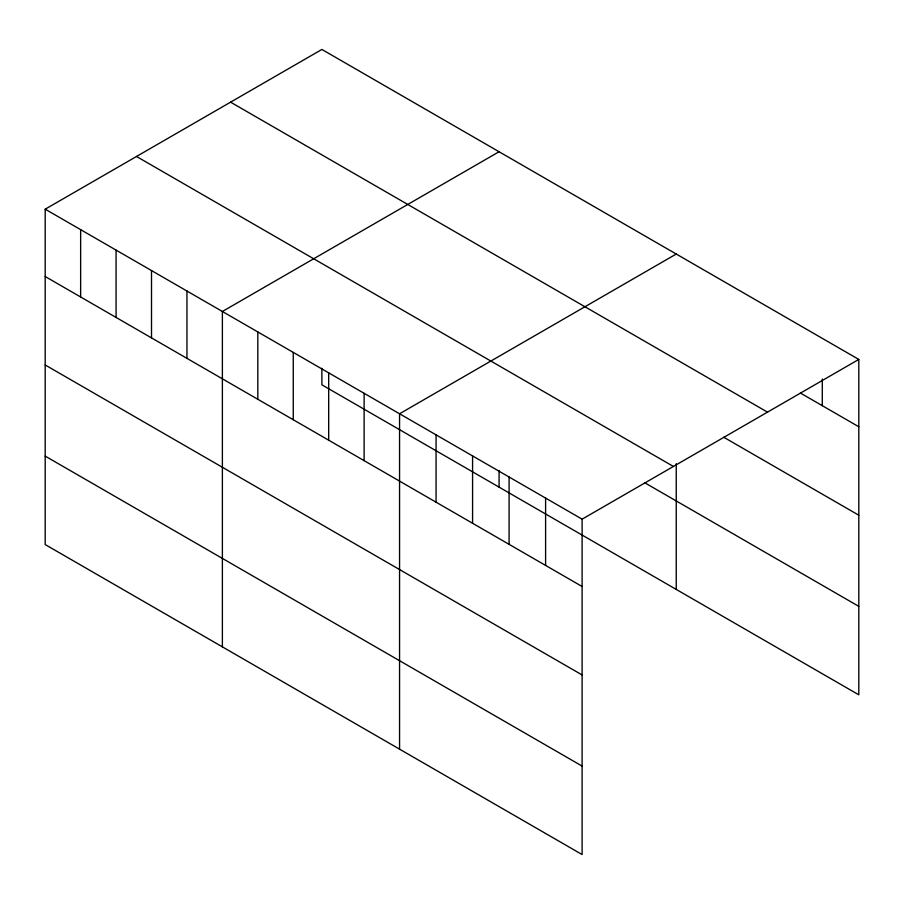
<?xml version="1.0" encoding="UTF-8"?>
<svg xmlns="http://www.w3.org/2000/svg" width="904" height="904" viewBox="0 0 904 904"><rect width="100%" height="100%" fill="white"/><g stroke="black" fill="none" stroke-linecap="round" stroke-linejoin="round"><path stroke-width="1.36" d="M45.2 209.186L582.108 519.167L582.108 854.551L45.2 544.57L45.2 209.186L321.892 49.449L858.8 359.43L858.8 694.814L321.892 384.833L321.892 368.244M499.076 151.736L222.384 311.484L222.384 646.869M676.249 254.035L399.557 413.772L399.557 749.167M582.108 519.167L858.8 359.43M800.379 393.025L858.8 426.756M230.588 102.163L767.496 412.145M723.708 437.22L858.8 515.212M136.504 156.471L673.412 466.453M644.484 482.612L858.8 606.358M45.2 276.522L582.108 586.504M45.2 364.979L582.108 674.96M45.2 456.113L582.108 766.095M822.29 379.025L822.29 405.681M676.249 463.673L676.249 589.419M545.598 498.093L545.598 565.418M509.088 477.018L509.088 544.344M499.076 470.532L499.076 487.12M472.577 455.932L472.577 523.269M436.067 434.858L436.067 502.183M364.12 393.319L364.12 460.644M328.683 372.855L328.683 440.191M293.258 352.402L293.258 419.727M257.821 331.937L257.821 399.274M186.947 291.02L186.947 358.357M151.51 270.567L151.51 337.893M116.074 250.103L116.074 317.44M80.637 229.65L80.637 296.975"/></g></svg>
